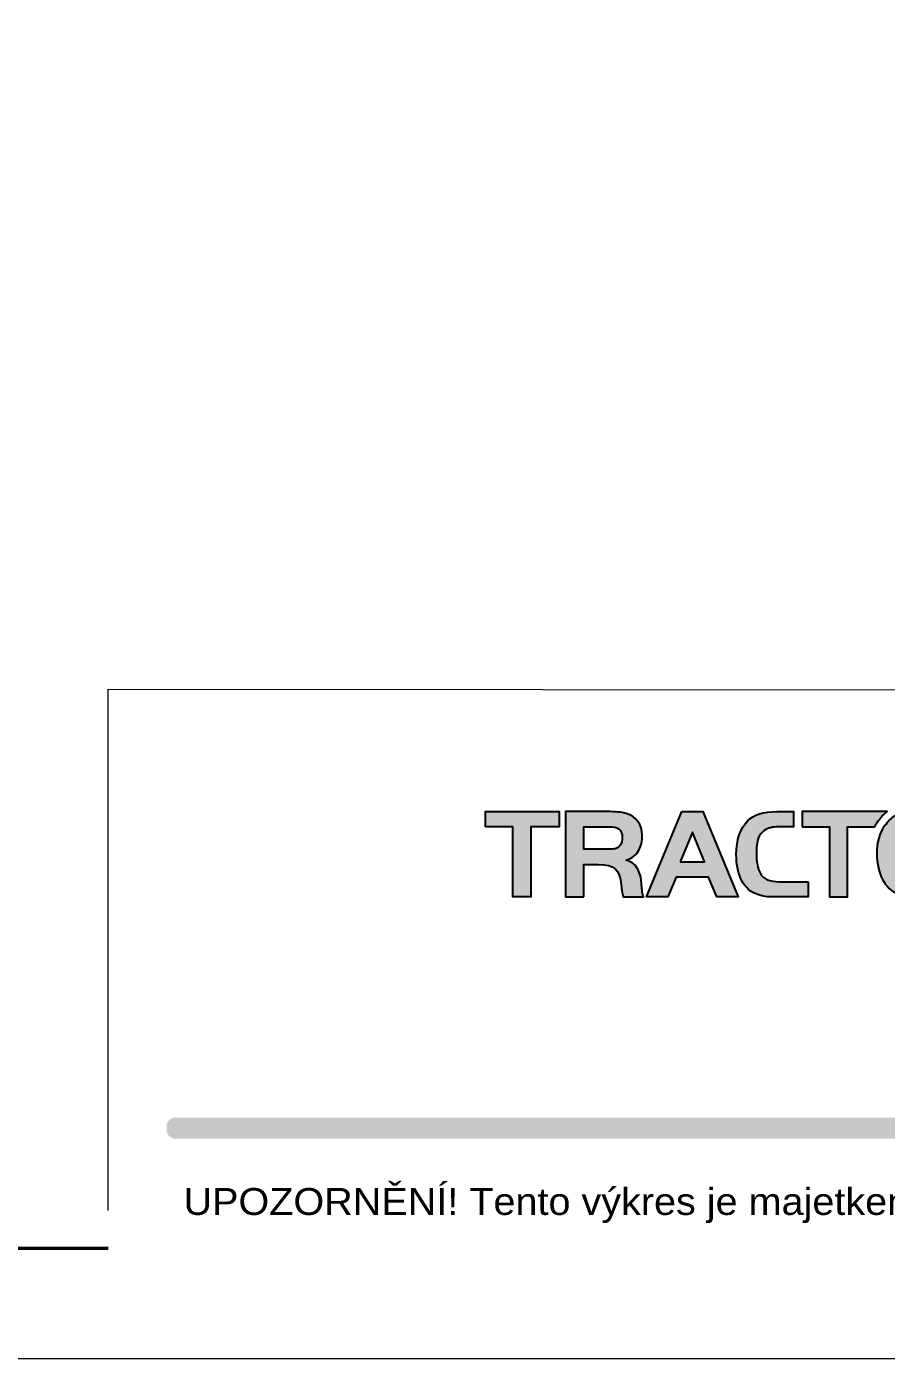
# Paper-space layout 'A3S' of a CAD drawing. Header units: millimetres. Extents: x -366 to 54, y 172 to 469.
# Drawn here: x -156.1 to -108.2, y 171.8 to 246 of the extents above; entities that cross this region are included whole.
import ezdxf
from ezdxf.enums import TextEntityAlignment as Align

# ---------------------------------------------------------------- set-up
doc = ezdxf.new("R2010")
doc.units = ezdxf.units.MM
doc.header["$LTSCALE"] = 0.5
doc.layers.add('Border', color=7, linetype='Continuous', lineweight=0)
doc.layers.add('Border_TextCZ', color=7, linetype='Continuous', lineweight=0)
for name, color, linetype in [('Border_TextCZAtr', 7, 'Continuous'), ('BorderBW', 7, 'Continuous'), ('BorderColor', 7, 'Continuous')]:
    doc.layers.add(name, color=color, linetype=linetype)
doc.styles.add('Arial Unicode', font='ARIALUNI.TTF', dxfattribs={"width": 1.428571, "height": 0.007})
doc.styles.add('Arial_4.0', font='arial.ttf', dxfattribs={"width": 0.9, "height": 4})
doc.styles.add('Arial_6.5', font='arial.ttf', dxfattribs={"width": 0.8, "height": 6.5})

# ---------------------------------------------------------------- blocks, each defined once
blk = doc.blocks.new('LogoTE')
at = {"layer": 'BorderColor', "true_color": 0x1c2691, "extrusion": (0, 0, -1)}
blk.add_hatch(color=164, dxfattribs=at).paths.add_polyline_path([(29.883, 1.088), (29.883, 6.299), (27.781, 6.299), (27.781, 7.43), (33.25, 7.43), (33.25, 6.299), (31.224, 6.299), (31.224, 1.088)])
h = blk.add_hatch(color=164, dxfattribs=at)
edge = h.paths.add_edge_path()
edge.add_spline(control_points=[(24.202, 7.43), (23.603, 7.43), (23.156, 7.383), (22.786, 7.288), (22.071, 7.089), (21.597, 6.442), (21.597, 5.662), (21.597, 5.261), (21.693, 4.814), (21.853, 4.55), (21.939, 4.387), (22.063, 4.235), (22.226, 4.111), (22.405, 3.969), (22.51, 3.911), (22.805, 3.816)], knot_values=[0, 0, 0, 0, 0.2, 0.2, 0.2, 0.4, 0.4, 0.4, 0.6, 0.6, 0.6, 0.8, 0.8, 0.8, 1, 1, 1, 1], degree=3, periodic=0)
edge.add_spline(control_points=[(22.805, 3.816), (22.405, 3.674), (22.244, 3.579), (22.063, 3.361), (21.967, 3.227), (21.883, 3.075), (21.815, 2.914), (21.711, 2.657), (21.693, 2.524), (21.654, 2.048), (21.644, 1.895), (21.626, 1.745), (21.616, 1.6), (21.588, 1.363), (21.568, 1.296), (21.502, 1.088)], knot_values=[0, 0, 0, 0, 0.2, 0.2, 0.2, 0.4, 0.4, 0.4, 0.6, 0.6, 0.6, 0.8, 0.8, 0.8, 1, 1, 1, 1], degree=3, periodic=0)
edge.add_line((21.502, 1.088), (23.014, 1.088))
edge.add_spline(control_points=[(23.014, 1.088), (23.071, 1.269), (23.09, 1.334), (23.11, 1.544)], knot_values=[0, 0, 0, 0, 1, 1, 1, 1], degree=3, periodic=0)
edge.add_line((23.11, 1.544), (23.156, 1.99))
edge.add_spline(control_points=[(23.156, 1.99), (23.271, 3.14), (23.671, 3.494), (24.868, 3.494)], knot_values=[0, 0, 0, 0, 1, 1, 1, 1], degree=3, periodic=0)
edge.add_line((24.868, 3.494), (25.953, 3.494))
edge.add_line((25.953, 3.494), (25.953, 1.088))
edge.add_line((25.953, 1.088), (27.302, 1.088))
edge.add_line((27.302, 1.088), (27.302, 7.43))
edge.add_line((27.302, 7.43), (24.202, 7.43))
edge = h.paths.add_edge_path(flags=16)
edge.add_spline(control_points=[(24.059, 4.625), (23.888, 4.625), (23.718, 4.644), (23.603, 4.672), (23.28, 4.749), (23.08, 5.053), (23.08, 5.499), (23.08, 5.794), (23.184, 6.022), (23.375, 6.156), (23.527, 6.26), (23.7, 6.299), (24.059, 6.299)], knot_values=[0, 0, 0, 0, 0.25, 0.25, 0.25, 0.5, 0.5, 0.5, 0.75, 0.75, 0.75, 1, 1, 1, 1], degree=3, periodic=0)
edge.add_line((24.059, 6.299), (25.953, 6.299))
edge.add_line((25.953, 6.299), (25.953, 4.625))
edge.add_line((25.953, 4.625), (24.059, 4.625))
h = blk.add_hatch(color=164, dxfattribs=at)
h.paths.add_polyline_path([(14.469, 1.088), (17.095, 7.43), (18.643, 7.43), (21.27, 1.088), (19.691, 1.088), (19.083, 2.561), (16.666, 2.561), (16.058, 1.088)])
h.paths.add_polyline_path([(16.97, 3.683), (17.873, 5.908), (18.777, 3.683)], flags=16)
at = {"layer": 'BorderColor', "true_color": 0x1c2691}
h = blk.add_hatch(color=164, dxfattribs=at)
edge = h.paths.add_edge_path()
edge.add_line((-9.27, 2.217), (-11.39, 2.217))
edge.add_spline(control_points=[(-11.39, 2.217), (-12.132, 2.217), (-12.599, 2.408), (-12.818, 2.826), (-13.009, 3.179), (-13.114, 3.738), (-13.114, 4.367), (-13.114, 5.261), (-12.941, 5.746), (-12.523, 6.022), (-12.237, 6.212), (-11.914, 6.296), (-11.438, 6.296)], knot_values=[0, 0, 0, 0, 0.25, 0.25, 0.25, 0.5, 0.5, 0.5, 0.75, 0.75, 0.75, 1, 1, 1, 1], degree=3, periodic=0)
edge.add_line((-11.438, 6.296), (-10.348, 6.296))
edge.add_line((-10.348, 6.296), (-10.348, 7.429))
edge.add_line((-10.348, 7.429), (-11.592, 7.429))
edge.add_spline(control_points=[(-11.592, 7.429), (-12.599, 7.429), (-13.333, 7.2), (-13.75, 6.764), (-14.321, 6.173), (-14.605, 5.336), (-14.605, 4.233), (-14.605, 2.664), (-14.036, 1.598), (-13.009, 1.257), (-12.553, 1.105), (-12.428, 1.085), (-11.659, 1.085)], knot_values=[0, 0, 0, 0, 0.25, 0.25, 0.25, 0.5, 0.5, 0.5, 0.75, 0.75, 0.75, 1, 1, 1, 1], degree=3, periodic=0)
edge.add_line((-11.659, 1.085), (-9.27, 1.085))
edge.add_line((-9.27, 1.085), (-9.27, 2.217))
at = {"layer": 'BorderColor', "true_color": 0x1c2691, "extrusion": (0, 0, -1)}
h = blk.add_hatch(color=164, dxfattribs=at)
edge = h.paths.add_edge_path()
edge.add_line((9.711, 6.299), (9.711, 7.43))
edge.add_line((9.711, 7.43), (3.396, 7.43))
edge.add_spline(control_points=[(3.396, 7.43), (3.651, 7.23), (3.875, 6.992), (4.052, 6.733), (4.156, 6.59), (4.243, 6.448), (4.32, 6.299)], knot_values=[0, 0, 0, 0, 0.5, 0.5, 0.5, 1, 1, 1, 1], degree=3, periodic=0)
edge.add_line((4.32, 6.299), (6.345, 6.299))
edge.add_line((6.345, 6.299), (6.345, 1.088))
edge.add_line((6.345, 1.088), (7.688, 1.088))
edge.add_line((7.688, 1.088), (7.688, 6.299))
edge.add_line((7.688, 6.299), (9.711, 6.299))
h = blk.add_hatch(color=164, dxfattribs=at)
edge = h.paths.add_edge_path()
edge.add_line((-0.944, 6.299), (0.818, 6.299))
edge.add_spline(control_points=[(0.818, 6.299), (1.302, 6.299), (1.663, 6.26), (1.882, 6.184), (2.054, 6.126), (2.214, 6.004), (2.337, 5.833), (2.519, 5.603), (2.576, 5.405), (2.605, 4.977)], knot_values=[0, 0, 0, 0, 0.333333, 0.333333, 0.333333, 0.666667, 0.666667, 0.666667, 1, 1, 1, 1], degree=3, periodic=0)
edge.add_line((2.605, 4.977), (2.624, 4.805))
edge.add_line((2.624, 4.805), (-0.944, 4.805))
edge.add_line((-0.944, 4.805), (-0.944, 3.683))
edge.add_line((-0.944, 3.683), (2.624, 3.683))
edge.add_spline(control_points=[(2.624, 3.683), (2.529, 2.59), (2.054, 2.219), (0.759, 2.219)], knot_values=[0, 0, 0, 0, 1, 1, 1, 1], degree=3, periodic=0)
edge.add_line((0.759, 2.219), (-0.944, 2.219))
edge.add_line((-0.944, 2.219), (-0.944, 1.088))
edge.add_line((-0.944, 1.088), (0.818, 1.088))
edge.add_spline(control_points=[(0.818, 1.088), (1.607, 1.088), (2.159, 1.155), (2.586, 1.306), (3.546, 1.647), (4.154, 2.81), (4.154, 4.312), (4.154, 5.167), (3.974, 5.804), (3.555, 6.393), (3.346, 6.698), (3.081, 6.946), (2.795, 7.126), (2.453, 7.335), (2.033, 7.43), (1.339, 7.43)], knot_values=[0, 0, 0, 0, 0.2, 0.2, 0.2, 0.4, 0.4, 0.4, 0.6, 0.6, 0.6, 0.8, 0.8, 0.8, 1, 1, 1, 1], degree=3, periodic=0)
edge.add_line((1.339, 7.43), (-0.944, 7.43))
edge.add_line((-0.944, 7.43), (-0.944, 6.299))
at = {"layer": 'BorderColor', "color": 164, "true_color": 0x1c2691, "flags": 128}
for points in [[(-33.25, 6.299), (-33.25, 7.43), (-27.781, 7.43), (-27.781, 6.299), (-29.883, 6.299), (-29.883, 1.088), (-31.224, 1.088), (-31.224, 6.299), (-33.25, 6.299)], [(-18.643, 7.43), (-17.095, 7.43), (-14.469, 1.088), (-16.058, 1.088), (-16.666, 2.561), (-19.083, 2.561), (-19.691, 1.088), (-21.27, 1.088), (-18.643, 7.43)], [(-18.777, 3.683), (-16.97, 3.683), (-17.873, 5.908), (-18.777, 3.683)]]:
    blk.add_lwpolyline(points, dxfattribs=at)
at = {"layer": 'BorderColor', "color": 164, "true_color": 0x1c2691}
for points, knots in [([(-25.953, 1.088), (-25.953, 1.088), (-27.302, 1.088), (-27.302, 1.088), (-27.302, 1.088), (-27.302, 7.43), (-27.302, 7.43), (-27.302, 7.43), (-24.202, 7.43), (-24.202, 7.43), (-23.603, 7.43), (-23.156, 7.383), (-22.786, 7.288), (-22.071, 7.089), (-21.597, 6.442), (-21.597, 5.662), (-21.597, 5.261), (-21.693, 4.814), (-21.853, 4.55), (-21.939, 4.387), (-22.063, 4.235), (-22.226, 4.111), (-22.405, 3.969), (-22.51, 3.911), (-22.805, 3.816), (-22.405, 3.674), (-22.244, 3.579), (-22.063, 3.361), (-21.967, 3.227), (-21.883, 3.075), (-21.815, 2.914), (-21.711, 2.657), (-21.693, 2.524), (-21.654, 2.048), (-21.644, 1.895), (-21.626, 1.745), (-21.616, 1.6), (-21.588, 1.363), (-21.568, 1.296), (-21.502, 1.088), (-21.502, 1.088), (-23.014, 1.088), (-23.014, 1.088), (-23.071, 1.269), (-23.09, 1.334), (-23.11, 1.544), (-23.11, 1.544), (-23.156, 1.99), (-23.156, 1.99), (-23.271, 3.14), (-23.671, 3.494), (-24.868, 3.494), (-24.868, 3.494), (-25.953, 3.494), (-25.953, 3.494), (-25.953, 3.494), (-25.953, 1.088), (-25.953, 1.088)], [0, 0, 0, 0, 1, 1, 1, 2, 2, 2, 3, 3, 3, 4, 4, 4, 5, 5, 5, 6, 6, 6, 7, 7, 7, 8, 8, 8, 9, 9, 9, 10, 10, 10, 11, 11, 11, 12, 12, 12, 13, 13, 13, 14, 14, 14, 15, 15, 15, 16, 16, 16, 17, 17, 17, 18, 18, 18, 19, 19, 19, 19]), ([(-9.27, 2.217), (-9.27, 2.217), (-11.39, 2.217), (-11.39, 2.217), (-12.132, 2.217), (-12.599, 2.408), (-12.818, 2.826), (-13.009, 3.179), (-13.114, 3.738), (-13.114, 4.367), (-13.114, 5.261), (-12.941, 5.746), (-12.523, 6.022), (-12.237, 6.212), (-11.914, 6.296), (-11.438, 6.296), (-11.438, 6.296), (-10.348, 6.296), (-10.348, 6.296), (-10.348, 6.296), (-10.348, 7.429), (-10.348, 7.429), (-10.348, 7.429), (-11.592, 7.429), (-11.592, 7.429), (-12.599, 7.429), (-13.333, 7.2), (-13.75, 6.764), (-14.321, 6.173), (-14.605, 5.336), (-14.605, 4.233), (-14.605, 2.664), (-14.036, 1.598), (-13.009, 1.257), (-12.553, 1.105), (-12.428, 1.085), (-11.659, 1.085), (-11.659, 1.085), (-9.27, 1.085), (-9.27, 1.085), (-9.27, 1.085), (-9.27, 2.217), (-9.27, 2.217)], [0, 0, 0, 0, 1, 1, 1, 2, 2, 2, 3, 3, 3, 4, 4, 4, 5, 5, 5, 6, 6, 6, 7, 7, 7, 8, 8, 8, 9, 9, 9, 10, 10, 10, 11, 11, 11, 12, 12, 12, 13, 13, 13, 14, 14, 14, 14]), ([(-9.711, 6.299), (-9.711, 6.299), (-9.711, 7.43), (-9.711, 7.43), (-9.711, 7.43), (-3.396, 7.43), (-3.396, 7.43), (-3.651, 7.23), (-3.875, 6.992), (-4.052, 6.733), (-4.156, 6.59), (-4.243, 6.448), (-4.32, 6.299), (-4.32, 6.299), (-6.345, 6.299), (-6.345, 6.299), (-6.345, 6.299), (-6.345, 1.088), (-6.345, 1.088), (-6.345, 1.088), (-7.688, 1.088), (-7.688, 1.088), (-7.688, 1.088), (-7.688, 6.299), (-7.688, 6.299), (-7.688, 6.299), (-9.711, 6.299), (-9.711, 6.299)], [0, 0, 0, 0, 1, 1, 1, 2, 2, 2, 3, 3, 3, 4, 4, 4, 5, 5, 5, 6, 6, 6, 7, 7, 7, 8, 8, 8, 9, 9, 9, 9]), ([(0.944, 6.299), (0.944, 6.299), (-0.818, 6.299), (-0.818, 6.299), (-1.302, 6.299), (-1.663, 6.26), (-1.882, 6.184), (-2.054, 6.126), (-2.214, 6.004), (-2.337, 5.833), (-2.519, 5.603), (-2.576, 5.405), (-2.605, 4.977), (-2.605, 4.977), (-2.624, 4.805), (-2.624, 4.805), (-2.624, 4.805), (0.944, 4.805), (0.944, 4.805), (0.944, 4.805), (0.944, 3.683), (0.944, 3.683), (0.944, 3.683), (-2.624, 3.683), (-2.624, 3.683), (-2.529, 2.59), (-2.054, 2.219), (-0.759, 2.219), (-0.759, 2.219), (0.944, 2.219), (0.944, 2.219), (0.944, 2.219), (0.944, 1.088), (0.944, 1.088), (0.944, 1.088), (-0.818, 1.088), (-0.818, 1.088), (-1.607, 1.088), (-2.159, 1.155), (-2.586, 1.306), (-3.546, 1.647), (-4.154, 2.81), (-4.154, 4.312), (-4.154, 5.167), (-3.974, 5.804), (-3.555, 6.393), (-3.346, 6.698), (-3.081, 6.946), (-2.795, 7.126), (-2.453, 7.335), (-2.033, 7.43), (-1.339, 7.43), (-1.339, 7.43), (0.944, 7.43), (0.944, 7.43), (0.944, 7.43), (0.944, 6.299), (0.944, 6.299)], [0, 0, 0, 0, 1, 1, 1, 2, 2, 2, 3, 3, 3, 4, 4, 4, 5, 5, 5, 6, 6, 6, 7, 7, 7, 8, 8, 8, 9, 9, 9, 10, 10, 10, 11, 11, 11, 12, 12, 12, 13, 13, 13, 14, 14, 14, 15, 15, 15, 16, 16, 16, 17, 17, 17, 18, 18, 18, 19, 19, 19, 19]), ([(-24.059, 4.625), (-23.888, 4.625), (-23.718, 4.644), (-23.603, 4.672), (-23.28, 4.749), (-23.08, 5.053), (-23.08, 5.499), (-23.08, 5.794), (-23.184, 6.022), (-23.375, 6.156), (-23.527, 6.26), (-23.7, 6.299), (-24.059, 6.299), (-24.059, 6.299), (-25.953, 6.299), (-25.953, 6.299), (-25.953, 6.299), (-25.953, 4.625), (-25.953, 4.625), (-25.953, 4.625), (-24.059, 4.625), (-24.059, 4.625)], [0, 0, 0, 0, 1, 1, 1, 2, 2, 2, 3, 3, 3, 4, 4, 4, 5, 5, 5, 6, 6, 6, 7, 7, 7, 7])]:
    blk.add_open_spline(points, degree=3, knots=knots, dxfattribs=at)
blk = doc.blocks.new('FluxA0')
at = {"layer": 'BorderColor', "linetype": 'Continuous', "lineweight": 0, "true_color": 0x00aaff}
h = blk.add_hatch(color=140, dxfattribs=at)
h.dxf.hatch_style = 1
h.paths.add_polyline_path([(-190.246, 0.493, 0.914214), (-190.246, -0.507), (-178.029, -0.507, -0.914214), (-178.029, 0.493)])
at = {"layer": 'BorderColor', "linetype": 'Continuous', "lineweight": 0, "true_color": 0x0078be}
h = blk.add_hatch(color=152, dxfattribs=at)
h.dxf.hatch_style = 1
h.paths.add_polyline_path([(-167.633, -0.507, 0.914214), (-167.633, 0.493), (-178.029, 0.493, 0.914214), (-178.029, -0.507)])
at = {"layer": 'BorderColor', "linetype": 'Continuous', "lineweight": 0, "true_color": 0x37b9c3}
h = blk.add_hatch(color=143, dxfattribs=at)
h.dxf.hatch_style = 1
h.paths.add_polyline_path([(-137.089, -0.507, -0.914214), (-137.089, 0.493), (-167.633, 0.493, -0.914214), (-167.633, -0.507)])
blk = doc.blocks.new('LogoTEbw')
at = {"layer": 'BorderBW', "extrusion": (0, 0, -1)}
blk.add_hatch(color=256, dxfattribs=at).paths.add_polyline_path([(29.883, 1.088), (29.883, 6.299), (27.781, 6.299), (27.781, 7.43), (33.25, 7.43), (33.25, 6.299), (31.224, 6.299), (31.224, 1.088)])
h = blk.add_hatch(color=256, dxfattribs=at)
edge = h.paths.add_edge_path()
edge.add_spline(control_points=[(24.202, 7.43), (23.603, 7.43), (23.156, 7.383), (22.786, 7.288), (22.071, 7.089), (21.597, 6.442), (21.597, 5.662), (21.597, 5.261), (21.693, 4.814), (21.853, 4.55), (21.939, 4.387), (22.063, 4.235), (22.226, 4.111), (22.405, 3.969), (22.51, 3.911), (22.805, 3.816)], knot_values=[0, 0, 0, 0, 0.2, 0.2, 0.2, 0.4, 0.4, 0.4, 0.6, 0.6, 0.6, 0.8, 0.8, 0.8, 1, 1, 1, 1], degree=3, periodic=0)
edge.add_spline(control_points=[(22.805, 3.816), (22.405, 3.674), (22.244, 3.579), (22.063, 3.361), (21.967, 3.227), (21.883, 3.075), (21.815, 2.914), (21.711, 2.657), (21.693, 2.524), (21.654, 2.048), (21.644, 1.895), (21.626, 1.745), (21.616, 1.6), (21.588, 1.363), (21.568, 1.296), (21.502, 1.088)], knot_values=[0, 0, 0, 0, 0.2, 0.2, 0.2, 0.4, 0.4, 0.4, 0.6, 0.6, 0.6, 0.8, 0.8, 0.8, 1, 1, 1, 1], degree=3, periodic=0)
edge.add_line((21.502, 1.088), (23.014, 1.088))
edge.add_spline(control_points=[(23.014, 1.088), (23.071, 1.269), (23.09, 1.334), (23.11, 1.544)], knot_values=[0, 0, 0, 0, 1, 1, 1, 1], degree=3, periodic=0)
edge.add_line((23.11, 1.544), (23.156, 1.99))
edge.add_spline(control_points=[(23.156, 1.99), (23.271, 3.14), (23.671, 3.494), (24.868, 3.494)], knot_values=[0, 0, 0, 0, 1, 1, 1, 1], degree=3, periodic=0)
edge.add_line((24.868, 3.494), (25.953, 3.494))
edge.add_line((25.953, 3.494), (25.953, 1.088))
edge.add_line((25.953, 1.088), (27.302, 1.088))
edge.add_line((27.302, 1.088), (27.302, 7.43))
edge.add_line((27.302, 7.43), (24.202, 7.43))
edge = h.paths.add_edge_path(flags=16)
edge.add_spline(control_points=[(24.059, 4.625), (23.888, 4.625), (23.718, 4.644), (23.603, 4.672), (23.28, 4.749), (23.08, 5.053), (23.08, 5.499), (23.08, 5.794), (23.184, 6.022), (23.375, 6.156), (23.527, 6.26), (23.7, 6.299), (24.059, 6.299)], knot_values=[0, 0, 0, 0, 0.25, 0.25, 0.25, 0.5, 0.5, 0.5, 0.75, 0.75, 0.75, 1, 1, 1, 1], degree=3, periodic=0)
edge.add_line((24.059, 6.299), (25.953, 6.299))
edge.add_line((25.953, 6.299), (25.953, 4.625))
edge.add_line((25.953, 4.625), (24.059, 4.625))
h = blk.add_hatch(color=256, dxfattribs=at)
h.paths.add_polyline_path([(14.469, 1.088), (17.095, 7.43), (18.643, 7.43), (21.27, 1.088), (19.691, 1.088), (19.083, 2.561), (16.666, 2.561), (16.058, 1.088)])
h.paths.add_polyline_path([(16.97, 3.683), (17.873, 5.908), (18.777, 3.683)], flags=16)
at = {"layer": 'BorderBW'}
h = blk.add_hatch(color=256, dxfattribs=at)
edge = h.paths.add_edge_path()
edge.add_line((-9.27, 2.217), (-11.39, 2.217))
edge.add_spline(control_points=[(-11.39, 2.217), (-12.132, 2.217), (-12.599, 2.408), (-12.818, 2.826), (-13.009, 3.179), (-13.114, 3.738), (-13.114, 4.367), (-13.114, 5.261), (-12.941, 5.746), (-12.523, 6.022), (-12.237, 6.212), (-11.914, 6.296), (-11.438, 6.296)], knot_values=[0, 0, 0, 0, 0.25, 0.25, 0.25, 0.5, 0.5, 0.5, 0.75, 0.75, 0.75, 1, 1, 1, 1], degree=3, periodic=0)
edge.add_line((-11.438, 6.296), (-10.348, 6.296))
edge.add_line((-10.348, 6.296), (-10.348, 7.429))
edge.add_line((-10.348, 7.429), (-11.592, 7.429))
edge.add_spline(control_points=[(-11.592, 7.429), (-12.599, 7.429), (-13.333, 7.2), (-13.75, 6.764), (-14.321, 6.173), (-14.605, 5.336), (-14.605, 4.233), (-14.605, 2.664), (-14.036, 1.598), (-13.009, 1.257), (-12.553, 1.105), (-12.428, 1.085), (-11.659, 1.085)], knot_values=[0, 0, 0, 0, 0.25, 0.25, 0.25, 0.5, 0.5, 0.5, 0.75, 0.75, 0.75, 1, 1, 1, 1], degree=3, periodic=0)
edge.add_line((-11.659, 1.085), (-9.27, 1.085))
edge.add_line((-9.27, 1.085), (-9.27, 2.217))
at = {"layer": 'BorderBW', "extrusion": (0, 0, -1)}
h = blk.add_hatch(color=256, dxfattribs=at)
edge = h.paths.add_edge_path()
edge.add_line((9.711, 6.299), (9.711, 7.43))
edge.add_line((9.711, 7.43), (3.396, 7.43))
edge.add_spline(control_points=[(3.396, 7.43), (3.651, 7.23), (3.875, 6.992), (4.052, 6.733), (4.156, 6.59), (4.243, 6.448), (4.32, 6.299)], knot_values=[0, 0, 0, 0, 0.5, 0.5, 0.5, 1, 1, 1, 1], degree=3, periodic=0)
edge.add_line((4.32, 6.299), (6.345, 6.299))
edge.add_line((6.345, 6.299), (6.345, 1.088))
edge.add_line((6.345, 1.088), (7.688, 1.088))
edge.add_line((7.688, 1.088), (7.688, 6.299))
edge.add_line((7.688, 6.299), (9.711, 6.299))
h = blk.add_hatch(color=256, dxfattribs=at)
edge = h.paths.add_edge_path()
edge.add_line((-0.944, 6.299), (0.818, 6.299))
edge.add_spline(control_points=[(0.818, 6.299), (1.302, 6.299), (1.663, 6.26), (1.882, 6.184), (2.054, 6.126), (2.214, 6.004), (2.337, 5.833), (2.519, 5.603), (2.576, 5.405), (2.605, 4.977)], knot_values=[0, 0, 0, 0, 0.333333, 0.333333, 0.333333, 0.666667, 0.666667, 0.666667, 1, 1, 1, 1], degree=3, periodic=0)
edge.add_line((2.605, 4.977), (2.624, 4.805))
edge.add_line((2.624, 4.805), (-0.944, 4.805))
edge.add_line((-0.944, 4.805), (-0.944, 3.683))
edge.add_line((-0.944, 3.683), (2.624, 3.683))
edge.add_spline(control_points=[(2.624, 3.683), (2.529, 2.59), (2.054, 2.219), (0.759, 2.219)], knot_values=[0, 0, 0, 0, 1, 1, 1, 1], degree=3, periodic=0)
edge.add_line((0.759, 2.219), (-0.944, 2.219))
edge.add_line((-0.944, 2.219), (-0.944, 1.088))
edge.add_line((-0.944, 1.088), (0.818, 1.088))
edge.add_spline(control_points=[(0.818, 1.088), (1.607, 1.088), (2.159, 1.155), (2.586, 1.306), (3.546, 1.647), (4.154, 2.81), (4.154, 4.312), (4.154, 5.167), (3.974, 5.804), (3.555, 6.393), (3.346, 6.698), (3.081, 6.946), (2.795, 7.126), (2.453, 7.335), (2.033, 7.43), (1.339, 7.43)], knot_values=[0, 0, 0, 0, 0.2, 0.2, 0.2, 0.4, 0.4, 0.4, 0.6, 0.6, 0.6, 0.8, 0.8, 0.8, 1, 1, 1, 1], degree=3, periodic=0)
edge.add_line((1.339, 7.43), (-0.944, 7.43))
edge.add_line((-0.944, 7.43), (-0.944, 6.299))
at = {"layer": 'BorderBW', "flags": 128}
for points in [[(-33.25, 6.299), (-33.25, 7.43), (-27.781, 7.43), (-27.781, 6.299), (-29.883, 6.299), (-29.883, 1.088), (-31.224, 1.088), (-31.224, 6.299), (-33.25, 6.299)], [(-18.643, 7.43), (-17.095, 7.43), (-14.469, 1.088), (-16.058, 1.088), (-16.666, 2.561), (-19.083, 2.561), (-19.691, 1.088), (-21.27, 1.088), (-18.643, 7.43)], [(-18.777, 3.683), (-16.97, 3.683), (-17.873, 5.908), (-18.777, 3.683)]]:
    blk.add_lwpolyline(points, dxfattribs=at)
at = {"layer": 'BorderBW'}
for points, knots in [([(-25.953, 1.088), (-25.953, 1.088), (-27.302, 1.088), (-27.302, 1.088), (-27.302, 1.088), (-27.302, 7.43), (-27.302, 7.43), (-27.302, 7.43), (-24.202, 7.43), (-24.202, 7.43), (-23.603, 7.43), (-23.156, 7.383), (-22.786, 7.288), (-22.071, 7.089), (-21.597, 6.442), (-21.597, 5.662), (-21.597, 5.261), (-21.693, 4.814), (-21.853, 4.55), (-21.939, 4.387), (-22.063, 4.235), (-22.226, 4.111), (-22.405, 3.969), (-22.51, 3.911), (-22.805, 3.816), (-22.405, 3.674), (-22.244, 3.579), (-22.063, 3.361), (-21.967, 3.227), (-21.883, 3.075), (-21.815, 2.914), (-21.711, 2.657), (-21.693, 2.524), (-21.654, 2.048), (-21.644, 1.895), (-21.626, 1.745), (-21.616, 1.6), (-21.588, 1.363), (-21.568, 1.296), (-21.502, 1.088), (-21.502, 1.088), (-23.014, 1.088), (-23.014, 1.088), (-23.071, 1.269), (-23.09, 1.334), (-23.11, 1.544), (-23.11, 1.544), (-23.156, 1.99), (-23.156, 1.99), (-23.271, 3.14), (-23.671, 3.494), (-24.868, 3.494), (-24.868, 3.494), (-25.953, 3.494), (-25.953, 3.494), (-25.953, 3.494), (-25.953, 1.088), (-25.953, 1.088)], [0, 0, 0, 0, 1, 1, 1, 2, 2, 2, 3, 3, 3, 4, 4, 4, 5, 5, 5, 6, 6, 6, 7, 7, 7, 8, 8, 8, 9, 9, 9, 10, 10, 10, 11, 11, 11, 12, 12, 12, 13, 13, 13, 14, 14, 14, 15, 15, 15, 16, 16, 16, 17, 17, 17, 18, 18, 18, 19, 19, 19, 19]), ([(-9.27, 2.217), (-9.27, 2.217), (-11.39, 2.217), (-11.39, 2.217), (-12.132, 2.217), (-12.599, 2.408), (-12.818, 2.826), (-13.009, 3.179), (-13.114, 3.738), (-13.114, 4.367), (-13.114, 5.261), (-12.941, 5.746), (-12.523, 6.022), (-12.237, 6.212), (-11.914, 6.296), (-11.438, 6.296), (-11.438, 6.296), (-10.348, 6.296), (-10.348, 6.296), (-10.348, 6.296), (-10.348, 7.429), (-10.348, 7.429), (-10.348, 7.429), (-11.592, 7.429), (-11.592, 7.429), (-12.599, 7.429), (-13.333, 7.2), (-13.75, 6.764), (-14.321, 6.173), (-14.605, 5.336), (-14.605, 4.233), (-14.605, 2.664), (-14.036, 1.598), (-13.009, 1.257), (-12.553, 1.105), (-12.428, 1.085), (-11.659, 1.085), (-11.659, 1.085), (-9.27, 1.085), (-9.27, 1.085), (-9.27, 1.085), (-9.27, 2.217), (-9.27, 2.217)], [0, 0, 0, 0, 1, 1, 1, 2, 2, 2, 3, 3, 3, 4, 4, 4, 5, 5, 5, 6, 6, 6, 7, 7, 7, 8, 8, 8, 9, 9, 9, 10, 10, 10, 11, 11, 11, 12, 12, 12, 13, 13, 13, 14, 14, 14, 14]), ([(-9.711, 6.299), (-9.711, 6.299), (-9.711, 7.43), (-9.711, 7.43), (-9.711, 7.43), (-3.396, 7.43), (-3.396, 7.43), (-3.651, 7.23), (-3.875, 6.992), (-4.052, 6.733), (-4.156, 6.59), (-4.243, 6.448), (-4.32, 6.299), (-4.32, 6.299), (-6.345, 6.299), (-6.345, 6.299), (-6.345, 6.299), (-6.345, 1.088), (-6.345, 1.088), (-6.345, 1.088), (-7.688, 1.088), (-7.688, 1.088), (-7.688, 1.088), (-7.688, 6.299), (-7.688, 6.299), (-7.688, 6.299), (-9.711, 6.299), (-9.711, 6.299)], [0, 0, 0, 0, 1, 1, 1, 2, 2, 2, 3, 3, 3, 4, 4, 4, 5, 5, 5, 6, 6, 6, 7, 7, 7, 8, 8, 8, 9, 9, 9, 9]), ([(0.944, 6.299), (0.944, 6.299), (-0.818, 6.299), (-0.818, 6.299), (-1.302, 6.299), (-1.663, 6.26), (-1.882, 6.184), (-2.054, 6.126), (-2.214, 6.004), (-2.337, 5.833), (-2.519, 5.603), (-2.576, 5.405), (-2.605, 4.977), (-2.605, 4.977), (-2.624, 4.805), (-2.624, 4.805), (-2.624, 4.805), (0.944, 4.805), (0.944, 4.805), (0.944, 4.805), (0.944, 3.683), (0.944, 3.683), (0.944, 3.683), (-2.624, 3.683), (-2.624, 3.683), (-2.529, 2.59), (-2.054, 2.219), (-0.759, 2.219), (-0.759, 2.219), (0.944, 2.219), (0.944, 2.219), (0.944, 2.219), (0.944, 1.088), (0.944, 1.088), (0.944, 1.088), (-0.818, 1.088), (-0.818, 1.088), (-1.607, 1.088), (-2.159, 1.155), (-2.586, 1.306), (-3.546, 1.647), (-4.154, 2.81), (-4.154, 4.312), (-4.154, 5.167), (-3.974, 5.804), (-3.555, 6.393), (-3.346, 6.698), (-3.081, 6.946), (-2.795, 7.126), (-2.453, 7.335), (-2.033, 7.43), (-1.339, 7.43), (-1.339, 7.43), (0.944, 7.43), (0.944, 7.43), (0.944, 7.43), (0.944, 6.299), (0.944, 6.299)], [0, 0, 0, 0, 1, 1, 1, 2, 2, 2, 3, 3, 3, 4, 4, 4, 5, 5, 5, 6, 6, 6, 7, 7, 7, 8, 8, 8, 9, 9, 9, 10, 10, 10, 11, 11, 11, 12, 12, 12, 13, 13, 13, 14, 14, 14, 15, 15, 15, 16, 16, 16, 17, 17, 17, 18, 18, 18, 19, 19, 19, 19]), ([(-24.059, 4.625), (-23.888, 4.625), (-23.718, 4.644), (-23.603, 4.672), (-23.28, 4.749), (-23.08, 5.053), (-23.08, 5.499), (-23.08, 5.794), (-23.184, 6.022), (-23.375, 6.156), (-23.527, 6.26), (-23.7, 6.299), (-24.059, 6.299), (-24.059, 6.299), (-25.953, 6.299), (-25.953, 6.299), (-25.953, 6.299), (-25.953, 4.625), (-25.953, 4.625), (-25.953, 4.625), (-24.059, 4.625), (-24.059, 4.625)], [0, 0, 0, 0, 1, 1, 1, 2, 2, 2, 3, 3, 3, 4, 4, 4, 5, 5, 5, 6, 6, 6, 7, 7, 7, 7])]:
    blk.add_open_spline(points, degree=3, knots=knots, dxfattribs=at)
blk = doc.blocks.new('FluxA0bw')
at = {"layer": 'BorderBW', "linetype": 'Continuous', "lineweight": 0}
h = blk.add_hatch(color=7, dxfattribs=at)
h.dxf.hatch_style = 1
h.paths.add_polyline_path([(-0.54, 0.308), (-190.246, 0.308, 1), (-190.157, -0.692), (-0.451, -0.692, 1)])
blk = doc.blocks.new('A3S_v03_CZ')
at = {"layer": 'Border', "color": 7, "linetype": 'Continuous', "lineweight": 0, "flags": 128}
blk.add_lwpolyline([(0, 0), (420, 0), (420, 297), (0, 297)], close=True, dxfattribs=at)
at = {"layer": 'Border', "color": 7, "linetype": 'Continuous', "lineweight": 50}
blk.add_lwpolyline([(214.538, 6.145), (20, 6), (20, 291), (412.5, 291), (412.5, 6.736)], dxfattribs=at)
at = {"layer": 'Border', "color": 7, "linetype": 'Continuous', "lineweight": 0}
blk.add_lwpolyline([(214.538, 8.246), (214.538, 37.305), (408.48, 37.159)], dxfattribs=at)
at = {"layer": 'BorderBW', "color": 7, "linetype": 'Continuous', "lineweight": 0, "xscale": 0.75, "yscale": 0.75, "zscale": 0.75}
blk.add_blockref('LogoTEbw', (260.528, 24.913), dxfattribs=at)
at = {"layer": 'BorderBW', "color": 7, "linetype": 'Continuous', "lineweight": 0}
blk.add_blockref('FluxA0bw', (408.505, 12.934), dxfattribs=at)
at = {"layer": 'BorderColor', "color": 7, "linetype": 'Continuous', "lineweight": 0, "xscale": 0.75, "yscale": 0.75, "zscale": 0.75}
blk.add_blockref('LogoTE', (260.528, 24.913), dxfattribs=at)
at = {"layer": 'BorderColor', "color": 7, "linetype": 'Continuous', "lineweight": 0}
blk.add_blockref('FluxA0', (408.505, 12.934), dxfattribs=at)
at = {"layer": 'Border_TextCZ', "color": 7, "linetype": 'Continuous', "lineweight": 0, "style": 'Arial Unicode', "width": 0.854103}
blk.add_text('UPOZORNĚNÍ! Tento výkres je majetkem fy. TRACTEBEL Engineering a.s. Nesmí být rozmnožován, ukazován ani předán třetí straně bez písemného souhlasu fy. TRACTEBEL Engineering a.s.', height=1.5, dxfattribs=at).set_placement((218.747, 7.996), (408.48, 7.996), align=Align.FIT)
at = {"layer": 'Border_TextCZAtr', "style": 'Arial_6.5', "width": 0.8}
blk.add_attdef('SUBJECT1', text='', height=4.55, dxfattribs=at).set_placement((358.232, 33.302), align=Align.MIDDLE_CENTER)
at = {"layer": 'Border_TextCZAtr', "style": 'Arial_4.0'}
blk.add_attdef('SUBJECT2', text='', height=2.8, dxfattribs=at).set_placement((358.232, 27.327), align=Align.MIDDLE_CENTER)
at = {"layer": 'Border_TextCZAtr', "style": 'Arial_4.0', "width": 0.9}
for tag, p in [('INDICATOR', (337.817, 16.733)), ('X', (366.681, 16.733)), ('NUMBER', (370.873, 16.733)), ('FOLIO', (393.682, 16.733)), ('REV', (403.831, 16.733))]:
    blk.add_attdef(tag, text='', height=2.8, dxfattribs=at).set_placement(p, align=Align.MIDDLE_LEFT)
at = {"layer": 'Border_TextCZAtr', "color": 7, "linetype": 'Continuous', "lineweight": 0, "style": 'Arial_4.0', "width": 0.9, "flags": 10}
blk.add_attdef('TP-', text='', height=2.8, dxfattribs=at).set_placement((360.822, 16.733), align=Align.MIDDLE_LEFT)

psp = doc.layouts.new('A3S')

# ---------------------------------------------------------------- block references
at = {"layer": 'Border'}
psp.add_blockref('A3S_v03_CZ', (-366.141, 171.752), dxfattribs=at)

doc.saveas('drawing.dxf')
